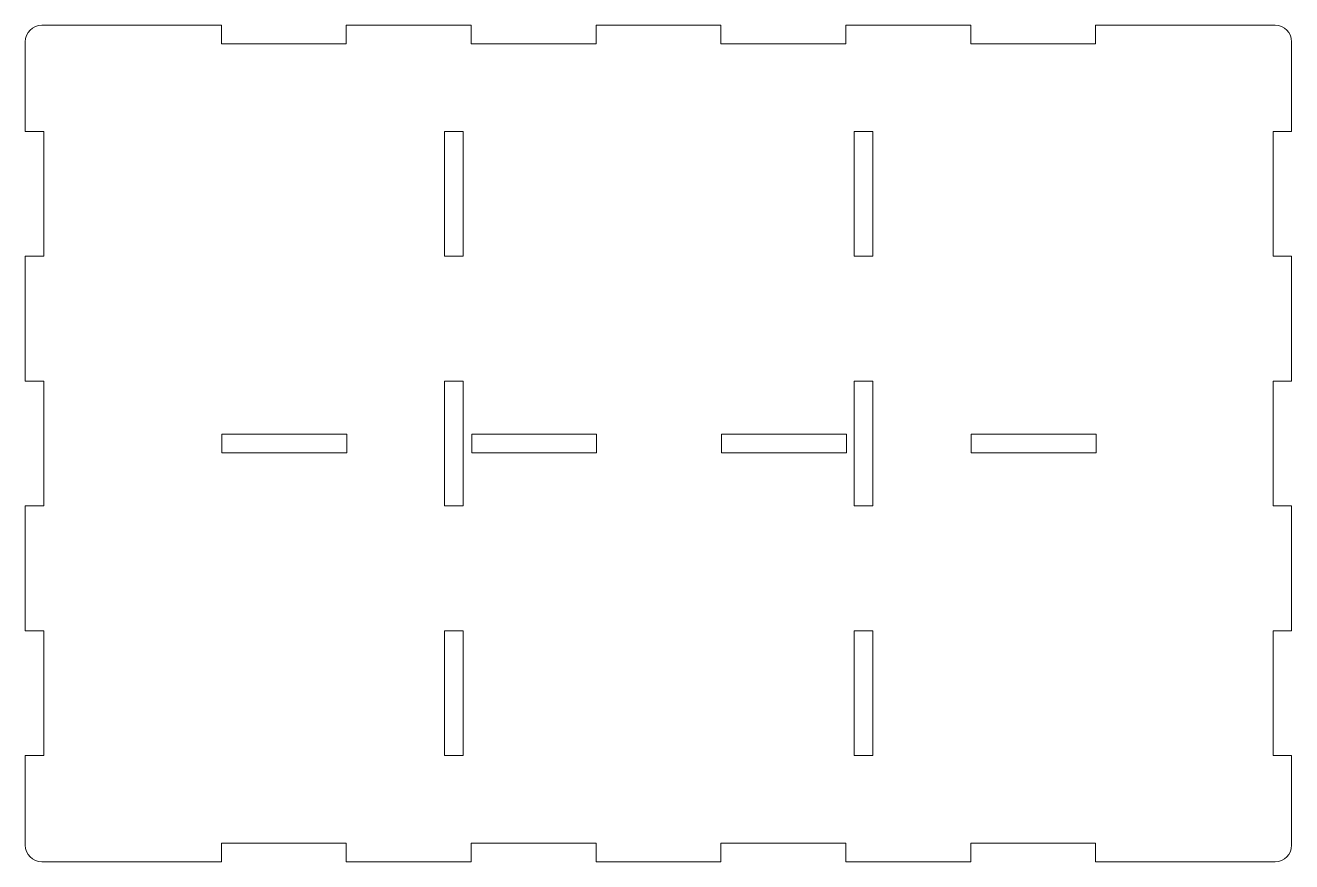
# Model space of a CAD drawing. Header units: inches. Extents: x 95 to 506, y -361 to -89.
import ezdxf

# ---------------------------------------------------------------- set-up
doc = ezdxf.new("R2010")
doc.units = ezdxf.units.IN
doc.header["$MEASUREMENT"] = 0
doc.layers.add('Layer 1', color=7, linetype='Continuous')

# ---------------------------------------------------------------- blocks, each defined once
blk = doc.blocks.new('block 2')
at = {"layer": 'Layer 1', "lineweight": 0}
for points in [[(236.88, -164.25), (230.88, -164.25), (230.88, -123.75), (236.88, -123.75), (236.88, -164.25)], [(369.73, -164.25), (363.73, -164.25), (363.73, -123.75), (369.73, -123.75), (369.73, -164.25)], [(236.88, -245.25), (230.88, -245.25), (230.88, -204.75), (236.88, -204.75), (236.88, -245.25)], [(369.73, -245.25), (363.73, -245.25), (363.73, -204.75), (369.73, -204.75), (369.73, -245.25)], [(199.19, -228), (158.69, -228), (158.69, -222), (199.19, -222), (199.19, -228)], [(280.19, -228), (239.69, -228), (239.69, -222), (280.19, -222), (280.19, -228)], [(361.19, -228), (320.69, -228), (320.69, -222), (361.19, -222), (361.19, -228)], [(442.19, -228), (401.69, -228), (401.69, -222), (442.19, -222), (442.19, -228)], [(236.88, -326.25), (230.88, -326.25), (230.88, -285.75), (236.88, -285.75), (236.88, -326.25)], [(369.73, -326.25), (363.73, -326.25), (363.73, -285.75), (369.73, -285.75), (369.73, -326.25)]]:
    blk.add_lwpolyline(points, dxfattribs=at)
blk.add_open_spline([(94.91, -94.69), (94.91, -94.69), (94.91, -123.75), (94.91, -123.75), (94.91, -123.75), (100.91, -123.75), (100.91, -123.75), (100.91, -123.75), (100.91, -164.25), (100.91, -164.25), (100.91, -164.25), (94.91, -164.25), (94.91, -164.25), (94.91, -164.25), (94.91, -204.75), (94.91, -204.75), (94.91, -204.75), (100.91, -204.75), (100.91, -204.75), (100.91, -204.75), (100.91, -245.25), (100.91, -245.25), (100.91, -245.25), (94.91, -245.25), (94.91, -245.25), (94.91, -245.25), (94.91, -285.75), (94.91, -285.75), (94.91, -285.75), (100.91, -285.75), (100.91, -285.75), (100.91, -285.75), (100.91, -326.25), (100.91, -326.25), (100.91, -326.25), (94.91, -326.25), (94.91, -326.25), (94.91, -326.25), (94.91, -355.3), (94.91, -355.3), (94.91, -358.29), (97.33, -360.71), (100.32, -360.71), (100.32, -360.71), (158.52, -360.71), (158.52, -360.71), (158.52, -360.71), (158.52, -354.71), (158.52, -354.71), (158.52, -354.71), (199.02, -354.71), (199.02, -354.71), (199.02, -354.71), (199.02, -360.71), (199.02, -360.71), (199.02, -360.71), (239.52, -360.71), (239.52, -360.71), (239.52, -360.71), (239.52, -354.71), (239.52, -354.71), (239.52, -354.71), (280.02, -354.71), (280.02, -354.71), (280.02, -354.71), (280.02, -360.71), (280.02, -360.71), (280.02, -360.71), (320.52, -360.71), (320.52, -360.71), (320.52, -360.71), (320.52, -354.71), (320.52, -354.71), (320.52, -354.71), (361.02, -354.71), (361.02, -354.71), (361.02, -354.71), (361.02, -360.71), (361.02, -360.71), (361.02, -360.71), (401.52, -360.71), (401.52, -360.71), (401.52, -360.71), (401.52, -354.71), (401.52, -354.71), (401.52, -354.71), (442.02, -354.71), (442.02, -354.71), (442.02, -354.71), (442.02, -360.71), (442.02, -360.71), (442.02, -360.71), (482.52, -360.71), (482.52, -360.71), (482.52, -360.71), (500.23, -360.71), (500.23, -360.71), (503.21, -360.71), (505.62, -358.29), (505.62, -355.31), (505.62, -355.31), (505.62, -326.25), (505.62, -326.25), (505.62, -326.25), (499.62, -326.25), (499.62, -326.25), (499.62, -326.25), (499.62, -285.75), (499.62, -285.75), (499.62, -285.75), (505.62, -285.75), (505.62, -285.75), (505.62, -285.75), (505.62, -245.25), (505.62, -245.25), (505.62, -245.25), (499.62, -245.25), (499.62, -245.25), (499.62, -245.25), (499.62, -204.75), (499.62, -204.75), (499.62, -204.75), (505.62, -204.75), (505.62, -204.75), (505.62, -204.75), (505.62, -164.25), (505.62, -164.25), (505.62, -164.25), (499.62, -164.25), (499.62, -164.25), (499.62, -164.25), (499.62, -123.75), (499.62, -123.75), (499.62, -123.75), (505.62, -123.75), (505.62, -123.75), (505.62, -123.75), (505.62, -94.69), (505.62, -94.69), (505.62, -91.71), (503.21, -89.3), (500.23, -89.3), (500.23, -89.3), (442.02, -89.3), (442.02, -89.3), (442.02, -89.3), (442.02, -95.3), (442.02, -95.3), (442.02, -95.3), (401.52, -95.3), (401.52, -95.3), (401.52, -95.3), (401.52, -89.3), (401.52, -89.3), (401.52, -89.3), (361.02, -89.3), (361.02, -89.3), (361.02, -89.3), (361.02, -95.3), (361.02, -95.3), (361.02, -95.3), (320.52, -95.3), (320.52, -95.3), (320.52, -95.3), (320.52, -89.3), (320.52, -89.3), (320.52, -89.3), (280.02, -89.3), (280.02, -89.3), (280.02, -89.3), (280.02, -95.3), (280.02, -95.3), (280.02, -95.3), (239.52, -95.3), (239.52, -95.3), (239.52, -95.3), (239.52, -89.3), (239.52, -89.3), (239.52, -89.3), (199.02, -89.3), (199.02, -89.3), (199.02, -89.3), (199.02, -95.3), (199.02, -95.3), (199.02, -95.3), (158.52, -95.3), (158.52, -95.3), (158.52, -95.3), (158.52, -89.3), (158.52, -89.3), (158.52, -89.3), (118.02, -89.3), (118.02, -89.3), (118.02, -89.3), (100.31, -89.3), (100.31, -89.3), (97.33, -89.3), (94.91, -91.71), (94.91, -94.69)], degree=3, knots=[0, 0, 0, 0, 1, 1, 1, 2, 2, 2, 3, 3, 3, 4, 4, 4, 5, 5, 5, 6, 6, 6, 7, 7, 7, 8, 8, 8, 9, 9, 9, 10, 10, 10, 11, 11, 11, 12, 12, 12, 13, 13, 13, 14, 14, 14, 15, 15, 15, 16, 16, 16, 17, 17, 17, 18, 18, 18, 19, 19, 19, 20, 20, 20, 21, 21, 21, 22, 22, 22, 23, 23, 23, 24, 24, 24, 25, 25, 25, 26, 26, 26, 27, 27, 27, 28, 28, 28, 29, 29, 29, 30, 30, 30, 31, 31, 31, 32, 32, 32, 33, 33, 33, 34, 34, 34, 35, 35, 35, 36, 36, 36, 37, 37, 37, 38, 38, 38, 39, 39, 39, 40, 40, 40, 41, 41, 41, 42, 42, 42, 43, 43, 43, 44, 44, 44, 45, 45, 45, 46, 46, 46, 47, 47, 47, 48, 48, 48, 49, 49, 49, 50, 50, 50, 51, 51, 51, 52, 52, 52, 53, 53, 53, 54, 54, 54, 55, 55, 55, 56, 56, 56, 57, 57, 57, 58, 58, 58, 59, 59, 59, 60, 60, 60, 61, 61, 61, 62, 62, 62, 63, 63, 63, 64, 64, 64, 65, 65, 65, 66, 66, 66, 66], dxfattribs=at)

msp = doc.modelspace()

# ---------------------------------------------------------------- block references
at = {"layer": 'Layer 1'}
msp.add_blockref('block 2', (0, 0), dxfattribs=at)

doc.saveas('drawing.dxf')
